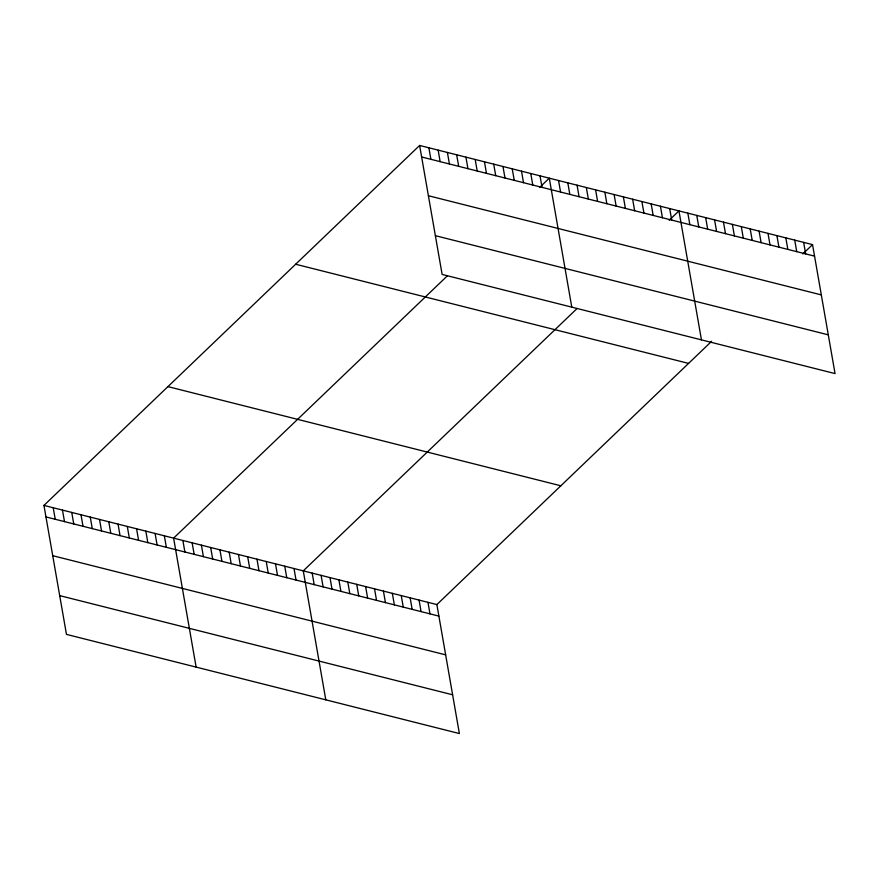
<?xml version="1.0" encoding="UTF-8"?>
<svg xmlns="http://www.w3.org/2000/svg" width="879" height="879" viewBox="0 0 879 879"><rect width="100%" height="100%" fill="white"/><g stroke="black" fill="none" stroke-linecap="round" stroke-linejoin="round"><path stroke-width="1.32" d="M711.594 341.338L436.874 604.576L459.376 733.547L66.463 634.385L43.95 505.414L419.624 145.453L812.537 244.615L835.05 373.586L442.126 274.424L419.624 145.453M447.455 275.753L173.613 538.135L196.127 667.106M539.541 187.513L549.287 178.173L571.789 307.145M577.118 308.474L303.277 570.856L325.79 699.838M669.205 220.233L678.951 210.894L701.453 339.876M802.802 253.954L812.537 244.615M421.634 156.978L814.547 256.141M428.392 195.731L821.316 294.894M435.369 235.671L828.282 334.833M295.652 264.238L688.565 363.401M167.922 386.617L560.846 485.79M43.95 505.414L436.874 604.576M45.961 516.929L438.885 616.102M52.729 555.693L445.642 654.855M59.695 595.621L452.619 694.795M803.637 242.373L805.647 253.888M794.726 240.121L796.737 251.647M785.826 237.868L787.837 249.394M776.915 235.627L778.926 247.153M768.004 233.374L770.015 244.9M759.104 231.133L761.115 242.648M750.194 228.881L752.204 240.406M741.294 226.639L743.304 238.154M732.383 224.387L734.394 235.913M723.483 222.134L725.494 233.66M714.572 219.893L716.583 231.419M705.661 217.64L707.672 229.166M696.761 215.399L698.772 226.914M687.85 213.147L689.861 224.672M669.688 208.565L671.699 220.091M660.426 206.224L662.436 217.75M651.163 203.884L653.174 215.41M641.901 201.555L643.911 213.07M632.638 199.214L634.649 210.74M623.376 196.874L625.387 208.4M614.113 194.534L616.124 206.06M604.851 192.204L606.862 203.719M595.588 189.864L597.599 201.39M586.326 187.524L588.337 199.05M577.063 185.183L579.074 196.709M567.812 182.854L569.823 194.369M558.55 180.514L560.56 192.04M540.025 175.833L542.035 187.359M530.762 173.504L532.773 185.019M521.5 171.163L523.51 182.689M512.237 168.823L514.248 180.349M502.975 166.483L504.986 178.008M493.712 164.153L495.723 175.668M484.45 161.813L486.461 173.339M475.187 159.473L477.198 170.998M465.925 157.132L467.936 168.658M456.662 154.803L458.673 166.318M447.4 152.463L449.411 163.988M438.138 150.122L440.159 161.648M428.886 147.782L430.897 159.308M427.963 602.324L429.974 613.85M419.063 600.082L421.074 611.608M410.152 597.83L412.163 609.356M401.242 595.588L403.252 607.103M392.342 593.336L394.352 604.862M383.431 591.084L385.441 602.609M374.531 588.842L376.542 600.368M365.62 586.59L367.631 598.116M356.72 584.348L358.731 595.874M347.809 582.096L349.82 593.622M338.898 579.854L340.909 591.369M329.999 577.602L332.009 589.128M321.088 575.349L323.098 586.875M312.188 573.108L314.199 584.634M294.015 568.526L296.025 580.041M284.752 566.186L286.763 577.712M275.49 563.846L277.5 575.371M266.227 561.505L268.238 573.031M256.965 559.176L258.975 570.691M247.702 556.836L249.724 568.361M238.451 554.495L240.461 566.021M229.188 552.155L231.199 563.681M219.926 549.825L221.937 561.34M210.663 547.485L212.674 559.011M201.401 545.145L203.412 556.671M192.138 542.804L194.149 554.33M182.876 540.475L184.887 551.99M164.351 535.794L166.362 547.32M155.089 533.454L157.099 544.98M145.826 531.125L147.837 542.64M136.564 528.784L138.574 540.31M127.301 526.444L129.312 537.97M118.039 524.104L120.049 535.63M108.787 521.774L110.798 533.3M99.525 519.434L101.535 530.96M90.262 517.094L92.273 528.62M81 514.753L83.011 526.279M71.737 512.424L73.748 523.95M62.475 510.084L64.486 521.61M53.212 507.743L55.223 519.269"/></g></svg>
